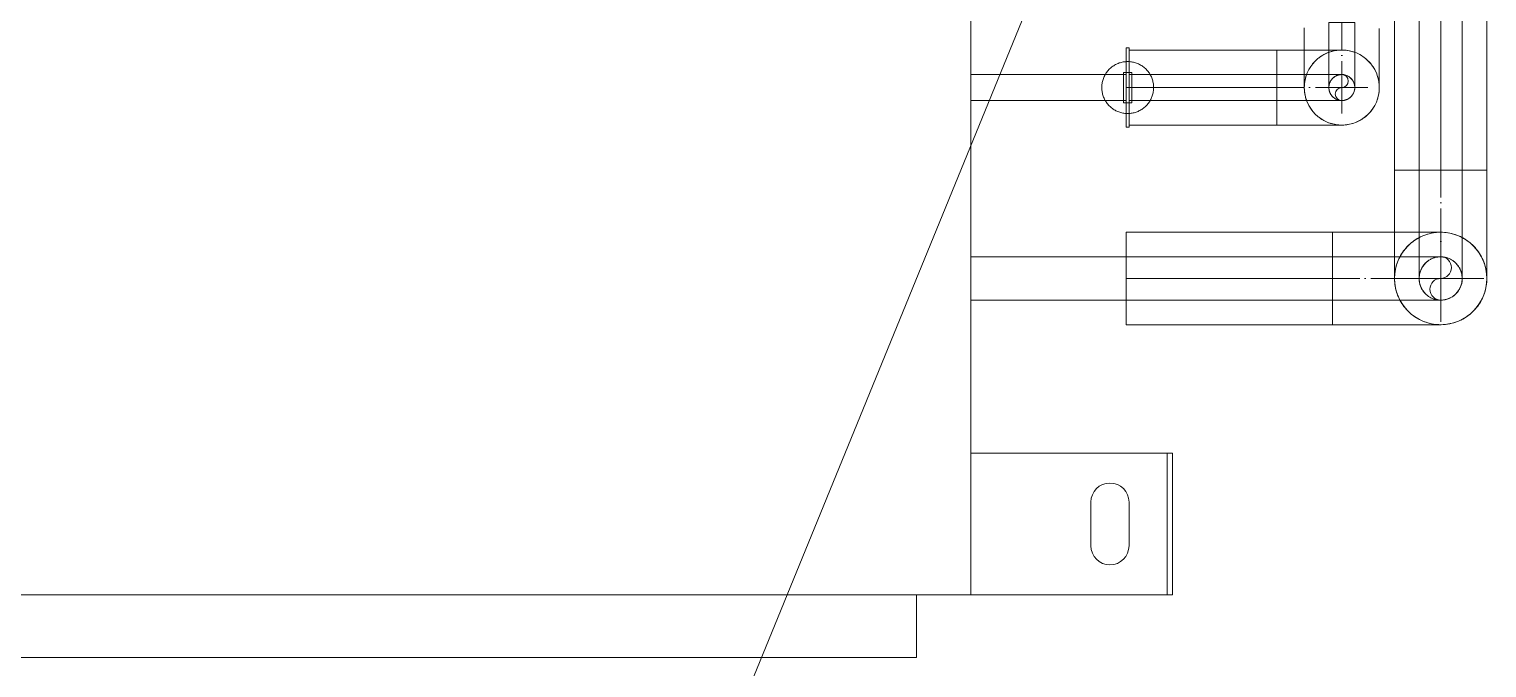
# Model space of a CAD drawing. Header units: millimetres. Extents: x -88595 to 880822, y -1054509 to -148035.
# Drawn here: x 431967 to 432502, y -245340 to -245106 of the extents above; entities that cross this region are included whole.
import ezdxf

# ---------------------------------------------------------------- set-up
doc = ezdxf.new("R2010")
doc.units = ezdxf.units.MM
doc.linetypes.add('$7$ADSK_Осевая', pattern=[14, 10, -2, 0, -2])
for name, color, linetype, lineweight in [('Аннотация', 7, 'Continuous', 20), ('Изоляция', 7, 'Continuous', 18), ('Оборудование', 7, 'Continuous', 18), ('Трубопровод', 7, 'Continuous', 18), ('Трубопроводы', 7, 'Continuous', 18)]:
    doc.layers.add(name, color=color, linetype=linetype, lineweight=lineweight)

# ---------------------------------------------------------------- blocks, each defined once
blk = doc.blocks.new('$0$ADSK_Канальный блок кондиционера1 - AD242MJERAB-3267365-В_Координация_3 этаж ОВ3')
at = {"layer": 'Оборудование', "color": 150, "true_color": 0x0080ff}
for p, q in [((525, -697), (525, 0)), ((525, 0), (525, -697)), ((582, -506.25), (525, -506.25)), ((525, -506.25), (525, -515.75)), ((525, -506.25), (525, -515.75)), ((582, -515.75), (582, -506.25)), ((582, -515.75), (582, -506.25)), ((525, -515.75), (582, -515.75)), ((582, -573.06), (525, -573.06)), ((525, -573.06), (525, -588.94)), ((525, -573.06), (525, -588.94)), ((582, -588.94), (582, -573.06)), ((582, -588.94), (582, -573.06)), ((525, -588.94), (582, -588.94)), ((525, -645), (597, -645)), ((596, -645), (525, -645)), ((525, -645), (525, -697)), ((525, -697), (525, -645)), ((596, -645), (597, -645)), ((599, -645), (597, -645)), ((599, -645), (597, -645)), ((597, -645), (597, -697)), ((599, -697), (599, -645)), ((599, -645), (599, -697)), ((569, -663), (569, -679)), ((569, -679), (569, -663)), ((583, -679), (583, -663)), ((583, -663), (583, -679)), ((505, -697), (-555, -697)), ((-555, -697), (505, -697)), ((525, -697), (-525, -697)), ((-525, -697), (525, -697)), ((505, -720), (505, -697)), ((505, -697), (505, -720)), ((525, -697), (596, -697)), ((597, -697), (525, -697)), ((597, -697), (596, -697)), ((597, -697), (599, -697)), ((597, -697), (599, -697)), ((505, -720), (-555, -720)), ((-555, -720), (505, -720))]:
    blk.add_line(p, q, dxfattribs=at)
for centre, start, end in [((576, -663), 0, 180), ((576, -663), 0, 180), ((576, -679), 180, 0), ((576, -679), 180, 0)]:
    blk.add_arc(centre, 7, start, end, dxfattribs=at)
blk = doc.blocks.new('$0$ADSK_МедьПайка_Отвод-гнутая труба - Отвод _гнутая труба_-3197924-В_Координация_3 этаж ОВ3')
at = {"layer": 'Трубопроводы', "color": 134, "true_color": 0x00a6a6}
for p, q in [((20229.32, 24272.5), (20229.32, 24264.56)), ((20229.32, 24264.56), (20229.32, 24256.62))]:
    blk.add_line(p, q, dxfattribs=at)
at = {"layer": 'Трубопроводы', "color": 134, "true_color": 0x00a6a6, "flags": 128}
for points in [[(20229.32, 24272.5), (20230.91, 24272.5), (20232.5, 24272.5), (20234.08, 24272.5), (20235.65, 24272.5), (20237.21, 24272.5), (20238.76, 24272.5), (20240.3, 24272.5), (20241.81, 24272.5), (20243.31, 24272.5), (20244.78, 24272.5), (20246.23, 24272.5), (20247.66, 24272.5), (20249.05, 24272.5), (20250.41, 24272.5), (20251.74, 24272.5), (20253.03, 24272.5), (20254.29, 24272.5), (20255.5, 24272.5), (20256.68, 24272.5), (20257.8, 24272.5), (20258.89, 24272.5), (20259.92, 24272.5), (20260.91, 24272.5), (20261.85, 24272.5), (20262.73, 24272.5), (20263.56, 24272.5), (20264.34, 24272.5), (20265.06, 24272.5), (20265.72, 24272.5), (20266.33, 24272.5), (20266.87, 24272.5), (20267.36, 24272.5), (20267.78, 24272.5), (20268.15, 24272.5), (20268.45, 24272.5), (20268.69, 24272.5), (20268.86, 24272.5), (20268.97, 24272.5), (20269.02, 24272.5)], [(20261.08, 24264.56), (20261.09, 24264.88), (20261.11, 24265.2), (20261.14, 24265.51), (20261.19, 24265.83), (20261.24, 24266.14), (20261.31, 24266.45), (20261.39, 24266.76), (20261.49, 24267.06), (20261.59, 24267.36), (20261.71, 24267.65), (20261.84, 24267.94), (20261.98, 24268.23), (20262.13, 24268.51), (20262.3, 24268.78), (20262.47, 24269.04), (20262.66, 24269.3), (20262.85, 24269.55), (20263.06, 24269.8), (20263.27, 24270.03), (20263.49, 24270.26), (20263.73, 24270.47), (20263.97, 24270.68), (20264.21, 24270.88), (20264.47, 24271.07), (20264.73, 24271.24), (20265.01, 24271.41), (20265.28, 24271.56), (20265.57, 24271.71), (20265.85, 24271.84), (20266.15, 24271.96), (20266.45, 24272.07), (20266.75, 24272.17), (20267.05, 24272.25), (20267.36, 24272.33), (20267.68, 24272.39), (20267.99, 24272.43), (20268.3, 24272.47), (20268.62, 24272.49), (20268.94, 24272.5), (20269.02, 24272.5)], [(20269.02, 24272.5), (20269.34, 24272.5), (20269.66, 24272.48), (20269.98, 24272.44), (20270.29, 24272.4), (20270.6, 24272.34), (20270.91, 24272.27), (20271.22, 24272.19), (20271.52, 24272.1), (20271.82, 24271.99), (20272.12, 24271.87), (20272.41, 24271.75), (20272.69, 24271.6), (20272.97, 24271.45), (20273.24, 24271.29), (20273.51, 24271.11), (20273.77, 24270.93), (20274.02, 24270.74), (20274.26, 24270.53), (20274.49, 24270.32), (20274.72, 24270.09), (20274.94, 24269.86), (20275.14, 24269.62), (20275.34, 24269.37), (20275.53, 24269.12), (20275.71, 24268.85), (20275.87, 24268.58), (20276.03, 24268.3), (20276.17, 24268.02), (20276.3, 24267.73), (20276.43, 24267.44), (20276.53, 24267.14), (20276.63, 24266.84), (20276.72, 24266.53), (20276.79, 24266.22), (20276.85, 24265.91), (20276.9, 24265.6), (20276.93, 24265.28), (20276.95, 24264.96), (20276.96, 24264.65), (20276.96, 24264.56)], [(20269.02, 24256.62), (20268.71, 24256.63), (20268.39, 24256.65), (20268.07, 24256.68), (20267.76, 24256.72), (20267.45, 24256.78), (20267.14, 24256.85), (20266.83, 24256.93), (20266.53, 24257.02), (20266.23, 24257.13), (20265.93, 24257.25), (20265.64, 24257.38), (20265.36, 24257.52), (20265.08, 24257.67), (20264.81, 24257.83), (20264.54, 24258.01), (20264.28, 24258.19), (20264.03, 24258.39), (20263.79, 24258.59), (20263.55, 24258.81), (20263.33, 24259.03), (20263.11, 24259.26), (20262.91, 24259.5), (20262.71, 24259.75), (20262.52, 24260.01), (20262.34, 24260.27), (20262.18, 24260.54), (20262.02, 24260.82), (20261.88, 24261.1), (20261.75, 24261.39), (20261.62, 24261.68), (20261.52, 24261.98), (20261.42, 24262.28), (20261.33, 24262.59), (20261.26, 24262.9), (20261.2, 24263.21), (20261.15, 24263.53), (20261.12, 24263.84), (20261.1, 24264.16), (20261.09, 24264.48), (20261.08, 24264.56)], [(20276.96, 24264.56), (20276.96, 24264.24), (20276.94, 24263.93), (20276.91, 24263.61), (20276.86, 24263.3), (20276.81, 24262.98), (20276.74, 24262.67), (20276.66, 24262.37), (20276.56, 24262.06), (20276.46, 24261.76), (20276.34, 24261.47), (20276.21, 24261.18), (20276.07, 24260.89), (20275.92, 24260.62), (20275.75, 24260.34), (20275.58, 24260.08), (20275.39, 24259.82), (20275.2, 24259.57), (20274.99, 24259.33), (20274.78, 24259.09), (20274.56, 24258.87), (20274.32, 24258.65), (20274.08, 24258.44), (20273.84, 24258.24), (20273.58, 24258.06), (20273.31, 24257.88), (20273.04, 24257.71), (20272.77, 24257.56), (20272.48, 24257.41), (20272.2, 24257.28), (20271.9, 24257.16), (20271.6, 24257.05), (20271.3, 24256.95), (20271, 24256.87), (20270.69, 24256.8), (20270.37, 24256.74), (20270.06, 24256.69), (20269.74, 24256.65), (20269.43, 24256.63), (20269.11, 24256.62), (20269.02, 24256.62)], [(20269.02, 24256.62), (20268.99, 24256.62), (20268.9, 24256.62), (20268.74, 24256.62), (20268.52, 24256.62), (20268.23, 24256.62), (20267.89, 24256.62), (20267.48, 24256.62), (20267.01, 24256.62), (20266.48, 24256.62), (20265.89, 24256.62), (20265.24, 24256.62), (20264.54, 24256.62), (20263.78, 24256.62), (20262.96, 24256.62), (20262.09, 24256.62), (20261.17, 24256.62), (20260.19, 24256.62), (20259.17, 24256.62), (20258.1, 24256.62), (20256.98, 24256.62), (20255.82, 24256.62), (20254.62, 24256.62), (20253.38, 24256.62), (20252.09, 24256.62), (20250.77, 24256.62), (20249.42, 24256.62), (20248.04, 24256.62), (20246.62, 24256.62), (20245.18, 24256.62), (20243.71, 24256.62), (20242.22, 24256.62), (20240.71, 24256.62), (20239.18, 24256.62), (20237.63, 24256.62), (20236.07, 24256.62), (20234.5, 24256.62), (20232.92, 24256.62), (20231.34, 24256.62), (20229.75, 24256.62), (20229.32, 24256.62)]]:
    blk.add_lwpolyline(points, dxfattribs=at)
at = {"layer": 'Трубопроводы', "color": 134, "true_color": 0x00a6a6}
for start, end in [(0, 180), (180, 0)]:
    blk.add_arc((20269.02, 24264.56), 7.94, start, end, dxfattribs=at)
blk = doc.blocks.new('$0$ADSK_МедьПайка_Отвод-гнутая труба - Отвод _гнутая труба_-V36-В_Координация_3 этаж ОВ3')
at = {"layer": 'Трубопроводы', "color": 134, "true_color": 0x00a6a6}
for p, q in [((20261.08, 24224.86), (20269.02, 24224.86)), ((20269.02, 24224.86), (20276.96, 24224.86))]:
    blk.add_line(p, q, dxfattribs=at)
at = {"layer": 'Трубопроводы', "color": 134, "true_color": 0x00a6a6, "flags": 128}
for points in [[(20261.08, 24264.56), (20261.08, 24264.53), (20261.08, 24264.43), (20261.08, 24264.28), (20261.08, 24264.05), (20261.08, 24263.77), (20261.08, 24263.42), (20261.08, 24263.02), (20261.08, 24262.55), (20261.08, 24262.02), (20261.08, 24261.43), (20261.08, 24260.78), (20261.08, 24260.08), (20261.08, 24259.31), (20261.08, 24258.5), (20261.08, 24257.63), (20261.08, 24256.7), (20261.08, 24255.73), (20261.08, 24254.71), (20261.08, 24253.64), (20261.08, 24252.52), (20261.08, 24251.36), (20261.08, 24250.16), (20261.08, 24248.91), (20261.08, 24247.63), (20261.08, 24246.31), (20261.08, 24244.96), (20261.08, 24243.57), (20261.08, 24242.16), (20261.08, 24240.72), (20261.08, 24239.25), (20261.08, 24237.76), (20261.08, 24236.24), (20261.08, 24234.71), (20261.08, 24233.17), (20261.08, 24231.61), (20261.08, 24230.04), (20261.08, 24228.46), (20261.08, 24226.88), (20261.08, 24225.29), (20261.08, 24224.86)], [(20276.96, 24224.86), (20276.96, 24226.45), (20276.96, 24228.03), (20276.96, 24229.61), (20276.96, 24231.19), (20276.96, 24232.75), (20276.96, 24234.3), (20276.96, 24235.83), (20276.96, 24237.35), (20276.96, 24238.85), (20276.96, 24240.32), (20276.96, 24241.77), (20276.96, 24243.19), (20276.96, 24244.59), (20276.96, 24245.95), (20276.96, 24247.28), (20276.96, 24248.57), (20276.96, 24249.82), (20276.96, 24251.04), (20276.96, 24252.21), (20276.96, 24253.34), (20276.96, 24254.42), (20276.96, 24255.46), (20276.96, 24256.45), (20276.96, 24257.38), (20276.96, 24258.27), (20276.96, 24259.1), (20276.96, 24259.88), (20276.96, 24260.6), (20276.96, 24261.26), (20276.96, 24261.86), (20276.96, 24262.41), (20276.96, 24262.89), (20276.96, 24263.32), (20276.96, 24263.68), (20276.96, 24263.98), (20276.96, 24264.22), (20276.96, 24264.4), (20276.96, 24264.51), (20276.96, 24264.56)]]:
    blk.add_lwpolyline(points, dxfattribs=at)
at = {"layer": 'Трубопроводы', "color": 134, "true_color": 0x00a6a6}
for start, end in [(90, 270), (270, 90)]:
    blk.add_arc((20269.02, 24264.56), 7.94, start, end, dxfattribs=at)
blk = doc.blocks.new('$0$ADSK_МедьПайка_Отвод-гнутая труба - Отвод _гнутая труба_-3197929-В_Координация_3 этаж ОВ3')
at = {"layer": 'Трубопроводы', "color": 190, "true_color": 0x8000ff}
for p, q in [((20290.22, 24339.32), (20290.22, 24334.56)), ((20290.22, 24334.56), (20290.22, 24329.8))]:
    blk.add_line(p, q, dxfattribs=at)
at = {"layer": 'Трубопроводы', "color": 190, "true_color": 0x8000ff, "flags": 128}
for points in [[(20290.22, 24339.32), (20291.18, 24339.32), (20292.13, 24339.32), (20293.07, 24339.32), (20294.02, 24339.32), (20294.95, 24339.32), (20295.88, 24339.32), (20296.8, 24339.32), (20297.71, 24339.32), (20298.61, 24339.32), (20299.49, 24339.32), (20300.36, 24339.32), (20301.22, 24339.32), (20302.05, 24339.32), (20302.87, 24339.32), (20303.66, 24339.32), (20304.44, 24339.32), (20305.19, 24339.32), (20305.92, 24339.32), (20306.62, 24339.32), (20307.3, 24339.32), (20307.95, 24339.32), (20308.57, 24339.32), (20309.16, 24339.32), (20309.72, 24339.32), (20310.25, 24339.32), (20310.75, 24339.32), (20311.22, 24339.32), (20311.65, 24339.32), (20312.04, 24339.32), (20312.41, 24339.32), (20312.73, 24339.32), (20313.03, 24339.32), (20313.28, 24339.32), (20313.5, 24339.32), (20313.68, 24339.32), (20313.82, 24339.32), (20313.93, 24339.32), (20313.99, 24339.32), (20314.02, 24339.32)], [(20309.26, 24334.56), (20309.27, 24334.75), (20309.28, 24334.94), (20309.3, 24335.13), (20309.33, 24335.32), (20309.36, 24335.51), (20309.4, 24335.69), (20309.45, 24335.88), (20309.51, 24336.06), (20309.57, 24336.24), (20309.64, 24336.42), (20309.72, 24336.59), (20309.8, 24336.76), (20309.89, 24336.93), (20309.99, 24337.09), (20310.1, 24337.25), (20310.21, 24337.4), (20310.32, 24337.55), (20310.45, 24337.7), (20310.57, 24337.84), (20310.71, 24337.98), (20310.85, 24338.11), (20310.99, 24338.23), (20311.14, 24338.35), (20311.29, 24338.46), (20311.45, 24338.57), (20311.62, 24338.67), (20311.78, 24338.76), (20311.95, 24338.85), (20312.12, 24338.93), (20312.3, 24339), (20312.48, 24339.06), (20312.66, 24339.12), (20312.84, 24339.17), (20313.03, 24339.22), (20313.22, 24339.25), (20313.4, 24339.28), (20313.59, 24339.3), (20313.78, 24339.32), (20313.97, 24339.32), (20314.02, 24339.32)], [(20314.02, 24339.32), (20314.22, 24339.32), (20314.41, 24339.31), (20314.59, 24339.29), (20314.78, 24339.26), (20314.97, 24339.23), (20315.16, 24339.19), (20315.34, 24339.14), (20315.52, 24339.08), (20315.7, 24339.02), (20315.88, 24338.95), (20316.05, 24338.87), (20316.22, 24338.78), (20316.39, 24338.69), (20316.55, 24338.59), (20316.71, 24338.49), (20316.87, 24338.38), (20317.02, 24338.26), (20317.16, 24338.14), (20317.3, 24338.01), (20317.44, 24337.88), (20317.57, 24337.74), (20317.69, 24337.59), (20317.81, 24337.45), (20317.92, 24337.29), (20318.03, 24337.13), (20318.13, 24336.97), (20318.22, 24336.81), (20318.31, 24336.64), (20318.39, 24336.46), (20318.46, 24336.29), (20318.53, 24336.11), (20318.59, 24335.93), (20318.64, 24335.74), (20318.68, 24335.56), (20318.72, 24335.37), (20318.74, 24335.18), (20318.77, 24334.99), (20318.78, 24334.8), (20318.78, 24334.61), (20318.78, 24334.56)], [(20314.02, 24329.8), (20314.01, 24329.8), (20313.95, 24329.8), (20313.85, 24329.8), (20313.72, 24329.8), (20313.55, 24329.8), (20313.34, 24329.8), (20313.1, 24329.8), (20312.82, 24329.8), (20312.5, 24329.8), (20312.15, 24329.8), (20311.76, 24329.8), (20311.34, 24329.8), (20310.88, 24329.8), (20310.39, 24329.8), (20309.87, 24329.8), (20309.31, 24329.8), (20308.73, 24329.8), (20308.12, 24329.8), (20307.48, 24329.8), (20306.81, 24329.8), (20306.11, 24329.8), (20305.39, 24329.8), (20304.64, 24329.8), (20303.87, 24329.8), (20303.08, 24329.8), (20302.27, 24329.8), (20301.44, 24329.8), (20300.59, 24329.8), (20299.73, 24329.8), (20298.85, 24329.8), (20297.96, 24329.8), (20297.05, 24329.8), (20296.13, 24329.8), (20295.2, 24329.8), (20294.27, 24329.8), (20293.33, 24329.8), (20292.38, 24329.8), (20291.43, 24329.8), (20290.48, 24329.8), (20290.22, 24329.8)], [(20314.02, 24329.8), (20313.83, 24329.81), (20313.64, 24329.82), (20313.46, 24329.84), (20313.27, 24329.86), (20313.08, 24329.9), (20312.89, 24329.94), (20312.71, 24329.99), (20312.53, 24330.04), (20312.35, 24330.11), (20312.17, 24330.18), (20312, 24330.25), (20311.83, 24330.34), (20311.66, 24330.43), (20311.5, 24330.53), (20311.34, 24330.63), (20311.18, 24330.74), (20311.03, 24330.86), (20310.89, 24330.98), (20310.75, 24331.11), (20310.61, 24331.25), (20310.48, 24331.38), (20310.36, 24331.53), (20310.24, 24331.68), (20310.13, 24331.83), (20310.02, 24331.99), (20309.92, 24332.15), (20309.83, 24332.32), (20309.74, 24332.49), (20309.66, 24332.66), (20309.59, 24332.84), (20309.52, 24333.02), (20309.46, 24333.2), (20309.41, 24333.38), (20309.37, 24333.57), (20309.33, 24333.75), (20309.31, 24333.94), (20309.28, 24334.13), (20309.27, 24334.32), (20309.27, 24334.51), (20309.26, 24334.56)], [(20318.78, 24334.56), (20318.78, 24334.37), (20318.77, 24334.18), (20318.75, 24333.99), (20318.72, 24333.8), (20318.69, 24333.62), (20318.65, 24333.43), (20318.6, 24333.25), (20318.54, 24333.06), (20318.48, 24332.88), (20318.41, 24332.71), (20318.33, 24332.53), (20318.25, 24332.36), (20318.16, 24332.2), (20318.06, 24332.03), (20317.95, 24331.87), (20317.84, 24331.72), (20317.73, 24331.57), (20317.6, 24331.42), (20317.48, 24331.28), (20317.34, 24331.15), (20317.2, 24331.02), (20317.06, 24330.89), (20316.91, 24330.77), (20316.75, 24330.66), (20316.6, 24330.56), (20316.43, 24330.46), (20316.27, 24330.36), (20316.1, 24330.28), (20315.93, 24330.2), (20315.75, 24330.13), (20315.57, 24330.06), (20315.39, 24330), (20315.21, 24329.95), (20315.02, 24329.91), (20314.83, 24329.87), (20314.65, 24329.84), (20314.46, 24329.82), (20314.27, 24329.81), (20314.08, 24329.8), (20314.02, 24329.8)]]:
    blk.add_lwpolyline(points, dxfattribs=at)
at = {"layer": 'Трубопроводы', "color": 190, "true_color": 0x8000ff}
for start, end in [(0, 180), (180, 0)]:
    blk.add_arc((20314.02, 24334.56), 4.76, start, end, dxfattribs=at)
blk = doc.blocks.new('$0$ADSK_МедьПайка_Отвод-гнутая труба - Отвод _гнутая труба_-V34-В_Координация_3 этаж ОВ3')
at = {"layer": 'Трубопроводы', "color": 190, "true_color": 0x8000ff}
for p, q in [((20309.26, 24310.76), (20314.02, 24310.76)), ((20314.02, 24310.76), (20318.78, 24310.76))]:
    blk.add_line(p, q, dxfattribs=at)
at = {"layer": 'Трубопроводы', "color": 190, "true_color": 0x8000ff, "flags": 128}
for points in [[(20309.26, 24334.56), (20309.26, 24334.54), (20309.26, 24334.49), (20309.26, 24334.39), (20309.26, 24334.26), (20309.26, 24334.09), (20309.26, 24333.88), (20309.26, 24333.63), (20309.26, 24333.35), (20309.26, 24333.04), (20309.26, 24332.68), (20309.26, 24332.29), (20309.26, 24331.87), (20309.26, 24331.42), (20309.26, 24330.93), (20309.26, 24330.4), (20309.26, 24329.85), (20309.26, 24329.27), (20309.26, 24328.65), (20309.26, 24328.01), (20309.26, 24327.34), (20309.26, 24326.65), (20309.26, 24325.93), (20309.26, 24325.18), (20309.26, 24324.41), (20309.26, 24323.62), (20309.26, 24322.81), (20309.26, 24321.98), (20309.26, 24321.13), (20309.26, 24320.27), (20309.26, 24319.39), (20309.26, 24318.49), (20309.26, 24317.59), (20309.26, 24316.67), (20309.26, 24315.74), (20309.26, 24314.81), (20309.26, 24313.87), (20309.26, 24312.92), (20309.26, 24311.97), (20309.26, 24311.02), (20309.26, 24310.76)], [(20318.78, 24310.76), (20318.78, 24311.71), (20318.78, 24312.66), (20318.78, 24313.61), (20318.78, 24314.55), (20318.78, 24315.49), (20318.78, 24316.42), (20318.78, 24317.34), (20318.78, 24318.25), (20318.78, 24319.15), (20318.78, 24320.03), (20318.78, 24320.9), (20318.78, 24321.75), (20318.78, 24322.59), (20318.78, 24323.4), (20318.78, 24324.2), (20318.78, 24324.97), (20318.78, 24325.73), (20318.78, 24326.45), (20318.78, 24327.16), (20318.78, 24327.83), (20318.78, 24328.48), (20318.78, 24329.11), (20318.78, 24329.7), (20318.78, 24330.26), (20318.78, 24330.79), (20318.78, 24331.29), (20318.78, 24331.75), (20318.78, 24332.18), (20318.78, 24332.58), (20318.78, 24332.94), (20318.78, 24333.27), (20318.78, 24333.56), (20318.78, 24333.82), (20318.78, 24334.03), (20318.78, 24334.22), (20318.78, 24334.36), (20318.78, 24334.46), (20318.78, 24334.53), (20318.78, 24334.56)]]:
    blk.add_lwpolyline(points, dxfattribs=at)
at = {"layer": 'Трубопроводы', "color": 190, "true_color": 0x8000ff}
for start, end in [(90, 270), (270, 90)]:
    blk.add_arc((20314.02, 24334.56), 4.76, start, end, dxfattribs=at)

msp = doc.modelspace()

# ---------------------------------------------------------------- linework, layer by layer
at = {"layer": 'Аннотация'}
msp.add_line((432360.71, -245029.76), (432005.98, -245896.67), dxfattribs=at)
at = {"layer": 'Изоляция', "color": 134, "true_color": 0x00a6a6}
for p, q in [((432501.53, -245157.44), (432501.53, -243569.14)), ((432467.65, -243577.25), (432467.65, -245157.44)), ((432467.65, -245157.44), (432501.53, -245157.44)), ((432444.89, -245180.2), (432369.25, -245180.2)), ((432369.25, -245180.2), (432369.25, -245214.08)), ((432444.89, -245214.08), (432444.89, -245180.2)), ((432369.25, -245214.08), (432444.89, -245214.08))]:
    msp.add_line(p, q, dxfattribs=at)
at = {"layer": 'Изоляция', "color": 190, "true_color": 0x8000ff}
for p, q in [((432370.25, -245112.59), (432369.25, -245112.59)), ((432369.25, -245112.59), (432369.25, -245141.69)), ((432370.25, -245141.69), (432370.25, -245112.59)), ((432424.51, -245113.38), (432370.25, -245113.38)), ((432424.51, -245140.9), (432424.51, -245113.38)), ((432370.25, -245140.9), (432424.51, -245140.9)), ((432369.25, -245141.69), (432370.25, -245141.69))]:
    msp.add_line(p, q, dxfattribs=at)
at = {"layer": 'Изоляция', "color": 190, "true_color": 0x8000ff, "flags": 128}
for points in [[(432434.55, -245105.24), (432434.55, -245106.19), (432434.55, -245107.13), (432434.55, -245108.07), (432434.55, -245109), (432434.55, -245109.92), (432434.55, -245110.83), (432434.55, -245111.72), (432434.55, -245112.61), (432434.55, -245113.48), (432434.55, -245114.33), (432434.55, -245115.16), (432434.55, -245115.98), (432434.55, -245116.78), (432434.55, -245117.55), (432434.55, -245118.3), (432434.55, -245119.03), (432434.55, -245119.74), (432434.55, -245120.41), (432434.55, -245121.06), (432434.55, -245121.68), (432434.55, -245122.27), (432434.55, -245122.84), (432434.55, -245123.37), (432434.55, -245123.86), (432434.55, -245124.33), (432434.55, -245124.76), (432434.55, -245125.16), (432434.55, -245125.52), (432434.55, -245125.85), (432434.55, -245126.14), (432434.55, -245126.39), (432434.55, -245126.61), (432434.55, -245126.79), (432434.55, -245126.94), (432434.55, -245127.04), (432434.55, -245127.11), (432434.55, -245127.14)], [(432462.07, -245127.14), (432462.07, -245127.12), (432462.07, -245127.06), (432462.07, -245126.97), (432462.07, -245126.84), (432462.07, -245126.66), (432462.07, -245126.46), (432462.07, -245126.21), (432462.07, -245125.93), (432462.07, -245125.61), (432462.07, -245125.26), (432462.07, -245124.87), (432462.07, -245124.45), (432462.07, -245123.99), (432462.07, -245123.5), (432462.07, -245122.98), (432462.07, -245122.43), (432462.07, -245121.85), (432462.07, -245121.23), (432462.07, -245120.59), (432462.07, -245119.92), (432462.07, -245119.22), (432462.07, -245118.5), (432462.07, -245117.76), (432462.07, -245116.99), (432462.07, -245116.2), (432462.07, -245115.39), (432462.07, -245114.56), (432462.07, -245113.71), (432462.07, -245112.84), (432462.07, -245111.96), (432462.07, -245111.07), (432462.07, -245110.16), (432462.07, -245109.25), (432462.07, -245108.32), (432462.07, -245107.38), (432462.07, -245106.44), (432462.07, -245105.5)], [(432424.51, -245113.38), (432425.47, -245113.38), (432426.42, -245113.38), (432427.36, -245113.38), (432428.31, -245113.38), (432429.24, -245113.38), (432430.17, -245113.38), (432431.09, -245113.38), (432432, -245113.38), (432432.9, -245113.38), (432433.78, -245113.38), (432434.65, -245113.38), (432435.51, -245113.38), (432436.34, -245113.38), (432437.16, -245113.38), (432437.95, -245113.38), (432438.73, -245113.38), (432439.48, -245113.38), (432440.21, -245113.38), (432440.91, -245113.38), (432441.59, -245113.38), (432442.24, -245113.38), (432442.86, -245113.38), (432443.45, -245113.38), (432444.01, -245113.38), (432444.54, -245113.38), (432445.04, -245113.38), (432445.51, -245113.38), (432445.94, -245113.38), (432446.33, -245113.38), (432446.7, -245113.38), (432447.02, -245113.38), (432447.32, -245113.38), (432447.57, -245113.38), (432447.79, -245113.38), (432447.97, -245113.38), (432448.11, -245113.38), (432448.22, -245113.38), (432448.28, -245113.38), (432448.31, -245113.38)], [(432434.55, -245127.14), (432434.57, -245126.59), (432434.6, -245126.04), (432434.65, -245125.49), (432434.73, -245124.95), (432434.83, -245124.41), (432434.95, -245123.87), (432435.09, -245123.34), (432435.25, -245122.81), (432435.44, -245122.29), (432435.64, -245121.78), (432435.87, -245121.28), (432436.11, -245120.79), (432436.37, -245120.3), (432436.66, -245119.83), (432436.96, -245119.37), (432437.28, -245118.92), (432437.62, -245118.49), (432437.97, -245118.07), (432438.34, -245117.66), (432438.73, -245117.27), (432439.13, -245116.89), (432439.55, -245116.53), (432439.98, -245116.19), (432440.42, -245115.87), (432440.88, -245115.56), (432441.35, -245115.27), (432441.83, -245115), (432442.32, -245114.75), (432442.82, -245114.52), (432443.33, -245114.31), (432443.85, -245114.13), (432444.37, -245113.96), (432444.9, -245113.81), (432445.44, -245113.68), (432445.98, -245113.58), (432446.52, -245113.5), (432447.07, -245113.44), (432447.62, -245113.4), (432448.17, -245113.38), (432448.31, -245113.38)], [(432448.31, -245113.38), (432448.87, -245113.39), (432449.41, -245113.42), (432449.96, -245113.48), (432450.51, -245113.55), (432451.05, -245113.65), (432451.59, -245113.77), (432452.12, -245113.92), (432452.64, -245114.08), (432453.16, -245114.26), (432453.67, -245114.47), (432454.18, -245114.69), (432454.67, -245114.93), (432455.15, -245115.2), (432455.62, -245115.48), (432456.08, -245115.78), (432456.53, -245116.1), (432456.97, -245116.44), (432457.39, -245116.79), (432457.79, -245117.17), (432458.19, -245117.55), (432458.56, -245117.95), (432458.92, -245118.37), (432459.26, -245118.8), (432459.59, -245119.25), (432459.89, -245119.7), (432460.18, -245120.17), (432460.45, -245120.65), (432460.7, -245121.14), (432460.93, -245121.64), (432461.14, -245122.15), (432461.33, -245122.67), (432461.5, -245123.19), (432461.64, -245123.72), (432461.77, -245124.26), (432461.87, -245124.8), (432461.96, -245125.34), (432462.02, -245125.89), (432462.06, -245126.44), (432462.07, -245126.99), (432462.07, -245127.14)], [(432448.31, -245140.9), (432447.76, -245140.89), (432447.22, -245140.86), (432446.67, -245140.8), (432446.12, -245140.72), (432445.58, -245140.62), (432445.04, -245140.5), (432444.51, -245140.36), (432443.99, -245140.2), (432443.47, -245140.02), (432442.96, -245139.81), (432442.45, -245139.59), (432441.96, -245139.34), (432441.48, -245139.08), (432441.01, -245138.8), (432440.55, -245138.5), (432440.1, -245138.18), (432439.66, -245137.84), (432439.24, -245137.48), (432438.84, -245137.11), (432438.44, -245136.73), (432438.07, -245136.32), (432437.71, -245135.91), (432437.37, -245135.48), (432437.04, -245135.03), (432436.74, -245134.57), (432436.45, -245134.1), (432436.18, -245133.62), (432435.93, -245133.13), (432435.7, -245132.63), (432435.49, -245132.13), (432435.3, -245131.61), (432435.13, -245131.08), (432434.99, -245130.55), (432434.86, -245130.02), (432434.76, -245129.48), (432434.67, -245128.93), (432434.61, -245128.39), (432434.57, -245127.84), (432434.56, -245127.29), (432434.55, -245127.14)], [(432462.07, -245127.14), (432462.06, -245127.69), (432462.03, -245128.24), (432461.98, -245128.79), (432461.9, -245129.33), (432461.8, -245129.87), (432461.68, -245130.41), (432461.54, -245130.94), (432461.38, -245131.47), (432461.19, -245131.99), (432460.99, -245132.5), (432460.76, -245133), (432460.52, -245133.49), (432460.26, -245133.98), (432459.97, -245134.45), (432459.67, -245134.91), (432459.35, -245135.36), (432459.01, -245135.79), (432458.66, -245136.21), (432458.29, -245136.62), (432457.9, -245137.01), (432457.5, -245137.39), (432457.08, -245137.74), (432456.65, -245138.09), (432456.21, -245138.41), (432455.75, -245138.72), (432455.28, -245139.01), (432454.8, -245139.27), (432454.31, -245139.52), (432453.81, -245139.75), (432453.3, -245139.96), (432452.78, -245140.15), (432452.26, -245140.32), (432451.73, -245140.47), (432451.19, -245140.59), (432450.65, -245140.7), (432450.11, -245140.78), (432449.56, -245140.84), (432449.01, -245140.88), (432448.46, -245140.9), (432448.31, -245140.9)], [(432448.31, -245140.9), (432448.3, -245140.9), (432448.24, -245140.9), (432448.14, -245140.9), (432448.01, -245140.9), (432447.84, -245140.9), (432447.63, -245140.9), (432447.39, -245140.9), (432447.11, -245140.9), (432446.79, -245140.9), (432446.44, -245140.9), (432446.05, -245140.9), (432445.63, -245140.9), (432445.17, -245140.9), (432444.68, -245140.9), (432444.16, -245140.9), (432443.6, -245140.9), (432443.02, -245140.9), (432442.41, -245140.9), (432441.77, -245140.9), (432441.1, -245140.9), (432440.4, -245140.9), (432439.68, -245140.9), (432438.93, -245140.9), (432438.16, -245140.9), (432437.37, -245140.9), (432436.56, -245140.9), (432435.73, -245140.9), (432434.88, -245140.9), (432434.02, -245140.9), (432433.14, -245140.9), (432432.25, -245140.9), (432431.34, -245140.9), (432430.42, -245140.9), (432429.49, -245140.9), (432428.56, -245140.9), (432427.62, -245140.9), (432426.67, -245140.9), (432425.72, -245140.9), (432424.77, -245140.9), (432424.51, -245140.9)]]:
    msp.add_lwpolyline(points, dxfattribs=at)
at = {"layer": 'Изоляция', "color": 134, "true_color": 0x00a6a6, "flags": 128}
for points in [[(432467.65, -245157.44), (432467.65, -245159.03), (432467.65, -245160.61), (432467.65, -245162.19), (432467.65, -245163.76), (432467.65, -245165.33), (432467.65, -245166.88), (432467.65, -245168.41), (432467.65, -245169.93), (432467.65, -245171.42), (432467.65, -245172.9), (432467.65, -245174.35), (432467.65, -245175.77), (432467.65, -245177.17), (432467.65, -245178.53), (432467.65, -245179.86), (432467.65, -245181.15), (432467.65, -245182.4), (432467.65, -245183.62), (432467.65, -245184.79), (432467.65, -245185.92), (432467.65, -245187), (432467.65, -245188.04), (432467.65, -245189.02), (432467.65, -245189.96), (432467.65, -245190.85), (432467.65, -245191.68), (432467.65, -245192.45), (432467.65, -245193.17), (432467.65, -245193.84), (432467.65, -245194.44), (432467.65, -245194.99), (432467.65, -245195.47), (432467.65, -245195.9), (432467.65, -245196.26), (432467.65, -245196.56), (432467.65, -245196.8), (432467.65, -245196.98), (432467.65, -245197.09), (432467.65, -245197.14)], [(432501.53, -245197.14), (432501.53, -245197.11), (432501.53, -245197.01), (432501.53, -245196.85), (432501.53, -245196.63), (432501.53, -245196.35), (432501.53, -245196), (432501.53, -245195.59), (432501.53, -245195.12), (432501.53, -245194.59), (432501.53, -245194.01), (432501.53, -245193.36), (432501.53, -245192.65), (432501.53, -245191.89), (432501.53, -245191.08), (432501.53, -245190.21), (432501.53, -245189.28), (432501.53, -245188.31), (432501.53, -245187.29), (432501.53, -245186.22), (432501.53, -245185.1), (432501.53, -245183.94), (432501.53, -245182.73), (432501.53, -245181.49), (432501.53, -245180.21), (432501.53, -245178.89), (432501.53, -245177.54), (432501.53, -245176.15), (432501.53, -245174.74), (432501.53, -245173.29), (432501.53, -245171.82), (432501.53, -245170.33), (432501.53, -245168.82), (432501.53, -245167.29), (432501.53, -245165.75), (432501.53, -245164.19), (432501.53, -245162.62), (432501.53, -245161.04), (432501.53, -245159.45), (432501.53, -245157.87), (432501.53, -245157.44)], [(432444.89, -245180.2), (432446.48, -245180.2), (432448.06, -245180.2), (432449.64, -245180.2), (432451.21, -245180.2), (432452.78, -245180.2), (432454.33, -245180.2), (432455.86, -245180.2), (432457.38, -245180.2), (432458.88, -245180.2), (432460.35, -245180.2), (432461.8, -245180.2), (432463.22, -245180.2), (432464.62, -245180.2), (432465.98, -245180.2), (432467.31, -245180.2), (432468.6, -245180.2), (432469.85, -245180.2), (432471.07, -245180.2), (432472.24, -245180.2), (432473.37, -245180.2), (432474.45, -245180.2), (432475.49, -245180.2), (432476.48, -245180.2), (432477.41, -245180.2), (432478.3, -245180.2), (432479.13, -245180.2), (432479.9, -245180.2), (432480.62, -245180.2), (432481.29, -245180.2), (432481.89, -245180.2), (432482.44, -245180.2), (432482.92, -245180.2), (432483.35, -245180.2), (432483.71, -245180.2), (432484.01, -245180.2), (432484.25, -245180.2), (432484.43, -245180.2), (432484.54, -245180.2), (432484.59, -245180.2)], [(432467.65, -245197.14), (432467.66, -245196.46), (432467.7, -245195.79), (432467.77, -245195.11), (432467.87, -245194.44), (432467.99, -245193.77), (432468.14, -245193.11), (432468.31, -245192.46), (432468.51, -245191.81), (432468.74, -245191.17), (432468.99, -245190.54), (432469.26, -245189.92), (432469.56, -245189.32), (432469.89, -245188.72), (432470.24, -245188.14), (432470.61, -245187.57), (432471, -245187.02), (432471.42, -245186.49), (432471.85, -245185.97), (432472.31, -245185.47), (432472.79, -245184.99), (432473.28, -245184.52), (432473.8, -245184.08), (432474.33, -245183.66), (432474.87, -245183.26), (432475.44, -245182.88), (432476.01, -245182.53), (432476.61, -245182.2), (432477.21, -245181.89), (432477.83, -245181.61), (432478.45, -245181.35), (432479.09, -245181.12), (432479.73, -245180.91), (432480.39, -245180.73), (432481.05, -245180.57), (432481.71, -245180.45), (432482.38, -245180.34), (432483.05, -245180.27), (432483.73, -245180.22), (432484.41, -245180.2), (432484.59, -245180.2)], [(432484.59, -245180.2), (432485.27, -245180.21), (432485.94, -245180.25), (432486.62, -245180.32), (432487.29, -245180.42), (432487.96, -245180.54), (432488.62, -245180.68), (432489.27, -245180.86), (432489.92, -245181.06), (432490.56, -245181.29), (432491.19, -245181.54), (432491.81, -245181.81), (432492.41, -245182.11), (432493.01, -245182.44), (432493.59, -245182.79), (432494.15, -245183.16), (432494.71, -245183.55), (432495.24, -245183.97), (432495.76, -245184.4), (432496.26, -245184.86), (432496.74, -245185.34), (432497.2, -245185.83), (432497.65, -245186.35), (432498.07, -245186.88), (432498.47, -245187.42), (432498.84, -245187.99), (432499.2, -245188.56), (432499.53, -245189.15), (432499.84, -245189.76), (432500.12, -245190.37), (432500.38, -245191), (432500.61, -245191.64), (432500.82, -245192.28), (432501, -245192.94), (432501.15, -245193.59), (432501.28, -245194.26), (432501.39, -245194.93), (432501.46, -245195.6), (432501.51, -245196.28), (432501.53, -245196.96), (432501.53, -245197.14)], [(432484.59, -245214.08), (432483.91, -245214.07), (432483.24, -245214.03), (432482.56, -245213.96), (432481.89, -245213.86), (432481.22, -245213.74), (432480.56, -245213.59), (432479.91, -245213.42), (432479.26, -245213.22), (432478.62, -245212.99), (432477.99, -245212.74), (432477.37, -245212.47), (432476.77, -245212.16), (432476.17, -245211.84), (432475.59, -245211.49), (432475.02, -245211.12), (432474.47, -245210.73), (432473.94, -245210.31), (432473.42, -245209.87), (432472.92, -245209.42), (432472.44, -245208.94), (432471.98, -245208.45), (432471.53, -245207.93), (432471.11, -245207.4), (432470.71, -245206.85), (432470.34, -245206.29), (432469.98, -245205.71), (432469.65, -245205.12), (432469.34, -245204.52), (432469.06, -245203.9), (432468.8, -245203.28), (432468.57, -245202.64), (432468.36, -245202), (432468.18, -245201.34), (432468.02, -245200.68), (432467.9, -245200.02), (432467.79, -245199.35), (432467.72, -245198.68), (432467.67, -245198), (432467.65, -245197.32), (432467.65, -245197.14)], [(432501.53, -245197.14), (432501.52, -245197.82), (432501.48, -245198.49), (432501.41, -245199.17), (432501.31, -245199.84), (432501.19, -245200.5), (432501.04, -245201.17), (432500.87, -245201.82), (432500.67, -245202.47), (432500.44, -245203.11), (432500.19, -245203.74), (432499.92, -245204.35), (432499.62, -245204.96), (432499.29, -245205.56), (432498.94, -245206.14), (432498.57, -245206.7), (432498.18, -245207.26), (432497.76, -245207.79), (432497.33, -245208.31), (432496.87, -245208.81), (432496.39, -245209.29), (432495.9, -245209.75), (432495.38, -245210.2), (432494.85, -245210.62), (432494.31, -245211.02), (432493.74, -245211.39), (432493.17, -245211.75), (432492.57, -245212.08), (432491.97, -245212.39), (432491.35, -245212.67), (432490.73, -245212.93), (432490.09, -245213.16), (432489.45, -245213.37), (432488.79, -245213.55), (432488.13, -245213.7), (432487.47, -245213.83), (432486.8, -245213.93), (432486.13, -245214.01), (432485.45, -245214.06), (432484.77, -245214.08), (432484.59, -245214.08)], [(432484.59, -245214.08), (432484.56, -245214.08), (432484.46, -245214.08), (432484.3, -245214.08), (432484.08, -245214.08), (432483.8, -245214.08), (432483.45, -245214.08), (432483.04, -245214.08), (432482.57, -245214.08), (432482.04, -245214.08), (432481.46, -245214.08), (432480.81, -245214.08), (432480.1, -245214.08), (432479.34, -245214.08), (432478.53, -245214.08), (432477.66, -245214.08), (432476.73, -245214.08), (432475.76, -245214.08), (432474.74, -245214.08), (432473.67, -245214.08), (432472.55, -245214.08), (432471.39, -245214.08), (432470.18, -245214.08), (432468.94, -245214.08), (432467.66, -245214.08), (432466.34, -245214.08), (432464.99, -245214.08), (432463.6, -245214.08), (432462.19, -245214.08), (432460.74, -245214.08), (432459.28, -245214.08), (432457.78, -245214.08), (432456.27, -245214.08), (432454.74, -245214.08), (432453.2, -245214.08), (432451.64, -245214.08), (432450.07, -245214.08), (432448.49, -245214.08), (432446.91, -245214.08), (432445.32, -245214.08), (432444.89, -245214.08)]]:
    msp.add_lwpolyline(points, dxfattribs=at)
at = {"layer": 'Изоляция', "color": 190, "true_color": 0x8000ff}
for start, end in [(90, 180), (90, 180), (90, 180), (90, 180), (0, 90), (0, 90), (0, 90), (0, 90), (180, 270), (180, 270), (180, 270), (180, 270), (270, 0), (270, 0), (270, 0), (270, 0)]:
    msp.add_arc((432448.31, -245127.14), 13.76, start, end, dxfattribs=at)
at = {"layer": 'Изоляция', "color": 134, "true_color": 0x00a6a6}
for start, end in [(90, 180), (90, 180), (90, 180), (90, 180), (0, 90), (0, 90), (0, 90), (0, 90), (180, 270), (180, 270), (180, 270), (180, 270), (270, 0), (270, 0), (270, 0), (270, 0)]:
    msp.add_arc((432484.59, -245197.14), 16.94, start, end, dxfattribs=at)
at = {"layer": 'Трубопровод', "color": 134, "linetype": 'Continuous', "true_color": 0x00a6a6}
for p, q in [((432476.65, -243569.14), (432476.65, -245157.44)), ((432492.53, -245157.44), (432492.53, -243569.14)), ((432444.89, -245189.2), (432369.25, -245189.2)), ((432369.25, -245205.08), (432444.89, -245205.08))]:
    msp.add_line(p, q, dxfattribs=at)
at = {"layer": 'Трубопровод', "color": 134, "true_color": 0x00a6a6}
for p, q in [((432484.59, -243569.14), (432484.59, -245157.44)), ((432484.59, -243569.14), (432484.59, -245157.44)), ((432484.59, -245213.02), (432484.59, -245181.26)), ((432369.25, -245197.14), (432444.89, -245197.14)), ((432369.25, -245197.14), (432444.89, -245197.14)), ((432468.71, -245197.14), (432500.47, -245197.14))]:
    msp.add_line(p, q, dxfattribs=at)
at = {"layer": 'Трубопровод', "color": 190, "true_color": 0x8000ff}
for p, q in [((432448.31, -245136.66), (432448.31, -245117.62)), ((432370.25, -245127.14), (432424.51, -245127.14)), ((432370.25, -245127.14), (432424.51, -245127.14)), ((432438.79, -245127.14), (432457.83, -245127.14))]:
    msp.add_line(p, q, dxfattribs=at)
at = {"layer": 'Трубопровод', "color": 190, "linetype": 'Continuous', "true_color": 0x8000ff}
for p, q in [((432424.51, -245122.38), (432370.25, -245122.38)), ((432370.25, -245131.9), (432424.51, -245131.9))]:
    msp.add_line(p, q, dxfattribs=at)
for centre, radius, start, end in [((432448.31, -245127.14), 4.76, 0, 180), ((432448.31, -245124.76), 2.38, 270, 90), ((432448.31, -245127.14), 4.76, 180, 0), ((432448.31, -245129.52), 2.38, 90, 270)]:
    msp.add_arc(centre, radius, start, end, dxfattribs=at)
at = {"layer": 'Трубопровод', "color": 134, "linetype": 'Continuous', "true_color": 0x00a6a6}
for centre, radius, start, end in [((432484.59, -245197.14), 7.94, 0, 180), ((432484.59, -245193.17), 3.97, 270, 90), ((432484.59, -245197.14), 7.94, 180, 0), ((432484.59, -245201.11), 3.97, 90, 270)]:
    msp.add_arc(centre, radius, start, end, dxfattribs=at)
at = {"layer": 'Трубопроводы', "color": 190, "linetype": '$7$ADSK_Осевая', "true_color": 0x8000ff}
for p in [(432448.31, -245103.34), (432424.51, -245127.14)]:
    msp.add_line(p, (432448.31, -245127.14), dxfattribs=at)
at = {"layer": 'Трубопроводы', "color": 190, "true_color": 0x8000ff}
for p, q in [((432369.25, -245121.59), (432368.25, -245121.59)), ((432368.25, -245121.59), (432368.25, -245132.69)), ((432368.25, -245121.59), (432368.25, -245132.69)), ((432369.25, -245122.39), (432368.25, -245122.39)), ((432368.25, -245131.89), (432368.25, -245122.39)), ((432368.25, -245131.89), (432368.25, -245122.39)), ((432370.25, -245121.58), (432369.25, -245121.59)), ((432369.25, -245132.69), (432369.25, -245121.59)), ((432369.25, -245132.69), (432369.25, -245121.59)), ((432369.25, -245122.39), (432369.25, -245131.89)), ((432369.25, -245122.39), (432369.25, -245131.89)), ((432371.25, -245121.58), (432370.25, -245121.58)), ((432370.25, -245121.58), (432370.25, -245132.7)), ((432370.25, -245121.58), (432370.25, -245132.7)), ((432371.25, -245122.38), (432370.25, -245122.38)), ((432370.25, -245131.9), (432370.25, -245122.38)), ((432370.25, -245131.9), (432370.25, -245122.38)), ((432371.25, -245132.7), (432371.25, -245121.58)), ((432371.25, -245132.7), (432371.25, -245121.58)), ((432371.25, -245122.38), (432371.25, -245131.9)), ((432371.25, -245122.38), (432371.25, -245131.9)), ((432370.25, -245127.14), (432369.25, -245127.14)), ((432424.51, -245127.14), (432370.25, -245127.14)), ((432424.51, -245127.14), (432370.25, -245127.14)), ((432368.25, -245131.89), (432369.25, -245131.89)), ((432368.25, -245132.69), (432369.25, -245132.69)), ((432369.25, -245132.69), (432370.25, -245132.7)), ((432370.25, -245131.9), (432371.25, -245131.9)), ((432370.25, -245132.7), (432371.25, -245132.7))]:
    msp.add_line(p, q, dxfattribs=at)
at = {"layer": 'Трубопроводы', "color": 134, "linetype": '$7$ADSK_Осевая', "true_color": 0x00a6a6}
for p in [(432484.59, -245157.44), (432444.89, -245197.14)]:
    msp.add_line(p, (432484.59, -245197.14), dxfattribs=at)
at = {"layer": 'Трубопроводы', "color": 190, "true_color": 0x8000ff, "flags": 128}
for points in [[(432360.23, -245127.14), (432360.24, -245126.76), (432360.26, -245126.38), (432360.3, -245126), (432360.35, -245125.62), (432360.42, -245125.25), (432360.5, -245124.88), (432360.6, -245124.51), (432360.72, -245124.14), (432360.84, -245123.79), (432360.98, -245123.43), (432361.14, -245123.08), (432361.31, -245122.74), (432361.49, -245122.41), (432361.69, -245122.08), (432361.89, -245121.76), (432362.12, -245121.45), (432362.35, -245121.15), (432362.59, -245120.86), (432362.85, -245120.58), (432363.12, -245120.31), (432363.4, -245120.05), (432363.69, -245119.8), (432363.98, -245119.57), (432364.29, -245119.34), (432364.61, -245119.13), (432364.93, -245118.93), (432365.26, -245118.74), (432365.6, -245118.57), (432365.95, -245118.41), (432366.3, -245118.27), (432366.66, -245118.14), (432367.02, -245118.02), (432367.39, -245117.92), (432367.76, -245117.83), (432368.13, -245117.76), (432368.51, -245117.7), (432368.89, -245117.66), (432369.27, -245117.63), (432369.65, -245117.62), (432370.03, -245117.62), (432370.41, -245117.64), (432370.79, -245117.68), (432371.17, -245117.72), (432371.54, -245117.79), (432371.91, -245117.87), (432372.28, -245117.96), (432372.65, -245118.07), (432373.01, -245118.19), (432373.36, -245118.33), (432373.71, -245118.48), (432374.06, -245118.65), (432374.39, -245118.83), (432374.72, -245119.02), (432375.04, -245119.22), (432375.35, -245119.44), (432375.66, -245119.67), (432375.95, -245119.91), (432376.24, -245120.17), (432376.51, -245120.43), (432376.77, -245120.71), (432377.02, -245120.99), (432377.26, -245121.29), (432377.49, -245121.6), (432377.71, -245121.91), (432377.91, -245122.23), (432378.1, -245122.56), (432378.28, -245122.9), (432378.44, -245123.24), (432378.59, -245123.59), (432378.72, -245123.95), (432378.84, -245124.31), (432378.95, -245124.68), (432379.04, -245125.05), (432379.12, -245125.42), (432379.18, -245125.8), (432379.22, -245126.17), (432379.25, -245126.55), (432379.27, -245126.93), (432379.27, -245127.14)], [(432379.27, -245127.14), (432379.26, -245127.52), (432379.24, -245127.9), (432379.2, -245128.28), (432379.15, -245128.66), (432379.08, -245129.03), (432379, -245129.4), (432378.9, -245129.77), (432378.79, -245130.13), (432378.66, -245130.49), (432378.52, -245130.85), (432378.37, -245131.19), (432378.2, -245131.54), (432378.01, -245131.87), (432377.82, -245132.2), (432377.61, -245132.51), (432377.39, -245132.82), (432377.15, -245133.13), (432376.91, -245133.42), (432376.65, -245133.7), (432376.38, -245133.97), (432376.11, -245134.23), (432375.82, -245134.48), (432375.52, -245134.71), (432375.21, -245134.94), (432374.9, -245135.15), (432374.57, -245135.35), (432374.24, -245135.54), (432373.9, -245135.71), (432373.55, -245135.87), (432373.2, -245136.01), (432372.84, -245136.14), (432372.48, -245136.26), (432372.11, -245136.36), (432371.74, -245136.45), (432371.37, -245136.52), (432370.99, -245136.58), (432370.62, -245136.62), (432370.24, -245136.65), (432369.85, -245136.66), (432369.47, -245136.66), (432369.09, -245136.64), (432368.71, -245136.6), (432368.34, -245136.55), (432367.96, -245136.49), (432367.59, -245136.41), (432367.22, -245136.32), (432366.85, -245136.21), (432366.49, -245136.08), (432366.14, -245135.95), (432365.79, -245135.8), (432365.45, -245135.63), (432365.11, -245135.45), (432364.78, -245135.26), (432364.46, -245135.05), (432364.15, -245134.84), (432363.85, -245134.61), (432363.55, -245134.36), (432363.27, -245134.11), (432362.99, -245133.85), (432362.73, -245133.57), (432362.48, -245133.28), (432362.24, -245132.99), (432362.01, -245132.68), (432361.8, -245132.37), (432361.59, -245132.05), (432361.4, -245131.72), (432361.23, -245131.38), (432361.07, -245131.03), (432360.92, -245130.68), (432360.78, -245130.33), (432360.66, -245129.97), (432360.56, -245129.6), (432360.46, -245129.23), (432360.39, -245128.86), (432360.33, -245128.48), (432360.28, -245128.1), (432360.25, -245127.73), (432360.23, -245127.34), (432360.23, -245127.14)]]:
    msp.add_lwpolyline(points, dxfattribs=at)

# ---------------------------------------------------------------- block references
at = {"layer": 'Оборудование', "color": 150, "true_color": 0x0080ff}
msp.add_blockref('$0$ADSK_Канальный блок кондиционера1 - AD242MJERAB-3267365-В_Координация_3 этаж ОВ3', (431787.25, -244616.14), dxfattribs=at)
at = {"layer": 'Трубопроводы', "color": 190, "true_color": 0x8000ff, "rotation": 180}
msp.add_blockref('$0$ADSK_МедьПайка_Отвод-гнутая труба - Отвод _гнутая труба_-V34-В_Координация_3 этаж ОВ3', (452762.34, -220792.58), dxfattribs=at)
at = {"layer": 'Трубопроводы', "color": 190, "true_color": 0x8000ff}
msp.add_blockref('$0$ADSK_МедьПайка_Отвод-гнутая труба - Отвод _гнутая труба_-3197929-В_Координация_3 этаж ОВ3', (412134.29, -269461.7), dxfattribs=at)
at = {"layer": 'Трубопроводы', "color": 134, "true_color": 0x00a6a6, "rotation": 180}
msp.add_blockref('$0$ADSK_МедьПайка_Отвод-гнутая труба - Отвод _гнутая труба_-V36-В_Координация_3 этаж ОВ3', (452753.61, -220932.58), dxfattribs=at)
at = {"layer": 'Трубопроводы', "color": 134, "true_color": 0x00a6a6}
msp.add_blockref('$0$ADSK_МедьПайка_Отвод-гнутая труба - Отвод _гнутая труба_-3197924-В_Координация_3 этаж ОВ3', (412215.56, -269461.7), dxfattribs=at)

doc.saveas('drawing.dxf')
